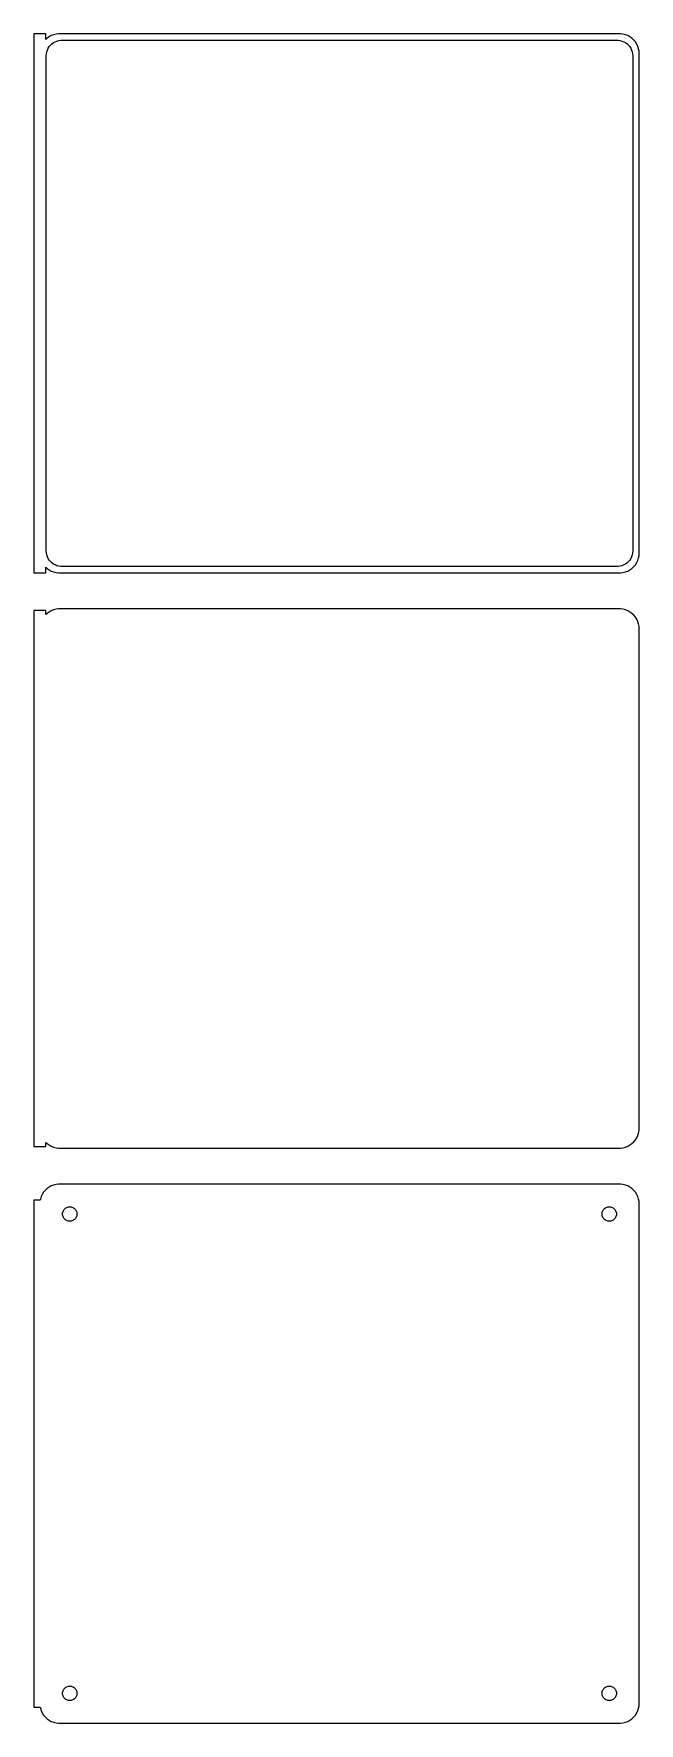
# Model space of a CAD drawing. Header units: metres. Extents: x -76 to 75, y 221 to 643.
import ezdxf

# ---------------------------------------------------------------- set-up
doc = ezdxf.new("R2010")
doc.units = ezdxf.units.M

msp = doc.modelspace()

# ---------------------------------------------------------------- linework, layer by layer
for p, q in [((-73.5, 643.49), (-76.5, 643.49)), ((-76.5, 643.49), (-76.5, 508.51)), ((-73.5, 642.059), (-73.5, 643.49)), ((-72.1289, 643.024), (-72.6791, 642.722)), ((-71.5451, 643.255), (-72.1289, 643.024)), ((-70.9369, 643.411), (-71.5451, 643.255)), ((-70.3139, 643.49), (-70.9369, 643.411)), ((70.3139, 643.49), (-70.3139, 643.49)), ((70.9369, 643.411), (70.3139, 643.49)), ((71.5451, 643.255), (70.9369, 643.411)), ((72.1289, 643.024), (71.5451, 643.255)), ((72.6791, 642.722), (72.1289, 643.024)), ((-73.1871, 642.353), (-73.5, 642.059)), ((-73.3421, 638.485), (-73.251, 638.963)), ((-73.251, 638.963), (-73.1007, 639.426)), ((-72.6791, 642.722), (-73.1871, 642.353)), ((-73.1007, 639.426), (-72.8936, 639.866)), ((-72.8936, 639.866), (-72.633, 640.276)), ((-72.633, 640.276), (-72.323, 640.651)), ((-72.323, 640.651), (-71.9685, 640.984)), ((-71.9685, 640.984), (-71.5751, 641.27)), ((-71.5751, 641.27), (-71.1489, 641.504)), ((-71.1489, 641.504), (-70.6967, 641.683)), ((-70.6967, 641.683), (-70.2256, 641.804)), ((-70.2256, 641.804), (-69.7432, 641.865)), ((-69.7432, 641.865), (69.7432, 641.865)), ((69.7432, 641.865), (70.2256, 641.804)), ((70.2256, 641.804), (70.6967, 641.683)), ((70.6967, 641.683), (71.1489, 641.504)), ((71.1489, 641.504), (71.5751, 641.27)), ((71.5751, 641.27), (71.9685, 640.984)), ((71.9685, 640.984), (72.323, 640.651)), ((72.323, 640.651), (72.633, 640.276)), ((72.633, 640.276), (72.8936, 639.866)), ((73.1871, 642.353), (72.6791, 642.722)), ((72.8936, 639.866), (73.1007, 639.426)), ((73.1007, 639.426), (73.251, 638.963)), ((73.6448, 641.923), (73.1871, 642.353)), ((73.251, 638.963), (73.3421, 638.485)), ((74.0451, 641.439), (73.6448, 641.923)), ((74.3815, 640.909), (74.0451, 641.439)), ((74.6489, 640.341), (74.3815, 640.909)), ((74.8429, 639.743), (74.6489, 640.341)), ((74.9606, 639.127), (74.8429, 639.743)), ((75, 638.5), (74.9606, 639.127)), ((-73.3726, 638), (-73.3421, 638.485)), ((-73.3726, 514), (-73.3726, 638)), ((73.3421, 638.485), (73.3726, 638)), ((73.3726, 638), (73.3726, 514)), ((75, 513.5), (75, 638.5)), ((-73.3421, 513.515), (-73.3726, 514)), ((-73.251, 513.037), (-73.3421, 513.515)), ((-73.1007, 512.574), (-73.251, 513.037)), ((-72.8936, 512.134), (-73.1007, 512.574)), ((-72.633, 511.724), (-72.8936, 512.134)), ((72.8936, 512.134), (72.633, 511.724)), ((73.1007, 512.574), (72.8936, 512.134)), ((73.251, 513.037), (73.1007, 512.574)), ((73.3421, 513.515), (73.251, 513.037)), ((73.3726, 514), (73.3421, 513.515)), ((74.6489, 511.659), (74.8429, 512.257)), ((74.8429, 512.257), (74.9606, 512.873)), ((74.9606, 512.873), (75, 513.5)), ((-76.5, 508.51), (-73.5, 508.51)), ((-73.5, 509.941), (-73.1871, 509.647)), ((-73.5, 508.51), (-73.5, 509.941)), ((-73.1871, 509.647), (-72.6791, 509.278)), ((-72.6791, 509.278), (-72.1289, 508.976)), ((-72.323, 511.349), (-72.633, 511.724)), ((-71.9685, 511.016), (-72.323, 511.349)), ((-72.1289, 508.976), (-71.5451, 508.745)), ((-71.5751, 510.73), (-71.9685, 511.016)), ((-71.1489, 510.496), (-71.5751, 510.73)), ((-71.5451, 508.745), (-70.9369, 508.589)), ((-70.6967, 510.317), (-71.1489, 510.496)), ((-70.9369, 508.589), (-70.3139, 508.51)), ((-70.2256, 510.196), (-70.6967, 510.317)), ((-70.3139, 508.51), (70.3139, 508.51)), ((-69.7432, 510.135), (-70.2256, 510.196)), ((69.7432, 510.135), (-69.7432, 510.135)), ((70.2256, 510.196), (69.7432, 510.135)), ((70.6967, 510.317), (70.2256, 510.196)), ((70.3139, 508.51), (70.9369, 508.589)), ((71.1489, 510.496), (70.6967, 510.317)), ((70.9369, 508.589), (71.5451, 508.745)), ((71.5751, 510.73), (71.1489, 510.496)), ((71.5451, 508.745), (72.1289, 508.976)), ((71.9685, 511.016), (71.5751, 510.73)), ((72.323, 511.349), (71.9685, 511.016)), ((72.1289, 508.976), (72.6791, 509.278)), ((72.633, 511.724), (72.323, 511.349)), ((72.6791, 509.278), (73.1871, 509.647)), ((73.1871, 509.647), (73.6448, 510.077)), ((73.6448, 510.077), (74.0451, 510.561)), ((74.0451, 510.561), (74.3815, 511.091)), ((74.3815, 511.091), (74.6489, 511.659)), ((-71.5451, 499.255), (-72.1289, 499.024)), ((-70.9369, 499.411), (-71.5451, 499.255)), ((-70.3139, 499.49), (-70.9369, 499.411)), ((70.3139, 499.49), (-70.3139, 499.49)), ((70.9369, 499.411), (70.3139, 499.49)), ((71.5451, 499.255), (70.9369, 499.411)), ((72.1289, 499.024), (71.5451, 499.255)), ((-73.5, 499.115), (-76.5, 499.115)), ((-76.5, 499.115), (-76.5, 364.885)), ((-73.5, 498.059), (-73.5, 499.115)), ((-73.1871, 498.353), (-73.5, 498.059)), ((-72.6791, 498.722), (-73.1871, 498.353)), ((-72.1289, 499.024), (-72.6791, 498.722)), ((72.6791, 498.722), (72.1289, 499.024)), ((73.1871, 498.353), (72.6791, 498.722)), ((73.6448, 497.923), (73.1871, 498.353)), ((74.0451, 497.439), (73.6448, 497.923)), ((74.3815, 496.909), (74.0451, 497.439)), ((74.6489, 496.341), (74.3815, 496.909)), ((74.8429, 495.743), (74.6489, 496.341)), ((74.9606, 495.127), (74.8429, 495.743)), ((75, 494.5), (74.9606, 495.127)), ((75, 369.5), (75, 494.5)), ((74.6489, 367.659), (74.8429, 368.257)), ((74.8429, 368.257), (74.9606, 368.873)), ((74.9606, 368.873), (75, 369.5)), ((-76.5, 364.885), (-73.5, 364.885)), ((-73.5, 364.885), (-73.5, 365.941)), ((-73.5, 365.941), (-73.1871, 365.647)), ((-73.1871, 365.647), (-72.6791, 365.278)), ((-72.6791, 365.278), (-72.1289, 364.976)), ((-72.1289, 364.976), (-71.5451, 364.745)), ((-71.5451, 364.745), (-70.9369, 364.589)), ((-70.9369, 364.589), (-70.3139, 364.51)), ((-70.3139, 364.51), (70.3139, 364.51)), ((70.3139, 364.51), (70.9369, 364.589)), ((70.9369, 364.589), (71.5451, 364.745)), ((71.5451, 364.745), (72.1289, 364.976)), ((72.1289, 364.976), (72.6791, 365.278)), ((72.6791, 365.278), (73.1871, 365.647)), ((73.1871, 365.647), (73.6448, 366.077)), ((73.6448, 366.077), (74.0451, 366.561)), ((74.0451, 366.561), (74.3815, 367.091)), ((74.3815, 367.091), (74.6489, 367.659)), ((-70.9369, 355.411), (-71.5451, 355.255)), ((-70.3139, 355.49), (-70.9369, 355.411)), ((70.3139, 355.49), (-70.3139, 355.49)), ((70.9369, 355.411), (70.3139, 355.49)), ((71.5451, 355.255), (70.9369, 355.411)), ((-74.9, 351.444), (-76.5, 351.444)), ((-76.5, 351.444), (-76.5, 224.556)), ((-74.8429, 351.743), (-74.9, 351.444)), ((-74.6489, 352.341), (-74.8429, 351.743)), ((-74.3815, 352.909), (-74.6489, 352.341)), ((-74.0451, 353.439), (-74.3815, 352.909)), ((-73.6448, 353.923), (-74.0451, 353.439)), ((-73.1871, 354.353), (-73.6448, 353.923)), ((-72.6791, 354.722), (-73.1871, 354.353)), ((-72.1289, 355.024), (-72.6791, 354.722)), ((-71.5451, 355.255), (-72.1289, 355.024)), ((72.1289, 355.024), (71.5451, 355.255)), ((72.6791, 354.722), (72.1289, 355.024)), ((73.1871, 354.353), (72.6791, 354.722)), ((73.6448, 353.923), (73.1871, 354.353)), ((74.0451, 353.439), (73.6448, 353.923)), ((74.3815, 352.909), (74.0451, 353.439)), ((74.6489, 352.341), (74.3815, 352.909)), ((74.8429, 351.743), (74.6489, 352.341)), ((74.9606, 351.127), (74.8429, 351.743)), ((75, 350.5), (74.9606, 351.127)), ((-69.3, 348), (-69.2858, 348.226)), ((-69.2858, 347.774), (-69.3, 348)), ((-69.2858, 348.226), (-69.2434, 348.448)), ((-69.2434, 347.552), (-69.2858, 347.774)), ((-69.2434, 348.448), (-69.1736, 348.663)), ((-69.1736, 347.337), (-69.2434, 347.552)), ((-69.1736, 348.663), (-69.0773, 348.867)), ((-69.0773, 347.133), (-69.1736, 347.337)), ((-69.0773, 348.867), (-68.9562, 349.058)), ((-68.9562, 346.942), (-69.0773, 347.133)), ((-68.9562, 349.058), (-68.8121, 349.232)), ((-68.8121, 346.768), (-68.9562, 346.942)), ((-68.8121, 349.232), (-68.6474, 349.387)), ((-68.6474, 349.387), (-68.4645, 349.52)), ((-68.4645, 349.52), (-68.2664, 349.629)), ((-68.2664, 349.629), (-68.0562, 349.712)), ((-68.0562, 349.712), (-67.8373, 349.768)), ((-67.8373, 349.768), (-67.613, 349.796)), ((-67.613, 349.796), (-67.387, 349.796)), ((-67.387, 349.796), (-67.1627, 349.768)), ((-67.1627, 349.768), (-66.9438, 349.712)), ((-66.9438, 349.712), (-66.7336, 349.629)), ((-66.7336, 349.629), (-66.5355, 349.52)), ((-66.5355, 349.52), (-66.3526, 349.387)), ((-66.3526, 349.387), (-66.1879, 349.232)), ((-66.1879, 349.232), (-66.0438, 349.058)), ((-66.0438, 346.942), (-66.1879, 346.768)), ((-66.0438, 349.058), (-65.9226, 348.867)), ((-65.9226, 347.133), (-66.0438, 346.942)), ((-65.9226, 348.867), (-65.8264, 348.663)), ((-65.8264, 347.337), (-65.9226, 347.133)), ((-65.8264, 348.663), (-65.7565, 348.448)), ((-65.7565, 347.552), (-65.8264, 347.337)), ((-65.7565, 348.448), (-65.7142, 348.226)), ((-65.7142, 347.774), (-65.7565, 347.552)), ((-65.7142, 348.226), (-65.7, 348)), ((-65.7, 348), (-65.7142, 347.774)), ((65.7, 348), (65.7142, 348.226)), ((65.7142, 347.774), (65.7, 348)), ((65.7142, 348.226), (65.7565, 348.448)), ((65.7565, 347.552), (65.7142, 347.774)), ((65.7565, 348.448), (65.8264, 348.663)), ((65.8264, 347.337), (65.7565, 347.552)), ((65.8264, 348.663), (65.9226, 348.867)), ((65.9226, 347.133), (65.8264, 347.337)), ((65.9226, 348.867), (66.0438, 349.058)), ((66.0438, 346.942), (65.9226, 347.133)), ((66.0438, 349.058), (66.1879, 349.232)), ((66.1879, 346.768), (66.0438, 346.942)), ((66.1879, 349.232), (66.3526, 349.387)), ((66.3526, 349.387), (66.5355, 349.52)), ((66.5355, 349.52), (66.7336, 349.629)), ((66.7336, 349.629), (66.9438, 349.712)), ((66.9438, 349.712), (67.1627, 349.768)), ((67.1627, 349.768), (67.387, 349.796)), ((67.387, 349.796), (67.613, 349.796)), ((67.613, 349.796), (67.8373, 349.768)), ((67.8373, 349.768), (68.0562, 349.712)), ((68.0562, 349.712), (68.2664, 349.629)), ((68.2664, 349.629), (68.4645, 349.52)), ((68.4645, 349.52), (68.6474, 349.387)), ((68.6474, 349.387), (68.8121, 349.232)), ((68.8121, 349.232), (68.9562, 349.058)), ((68.9562, 346.942), (68.8121, 346.768)), ((68.9562, 349.058), (69.0773, 348.867)), ((69.0773, 347.133), (68.9562, 346.942)), ((69.0773, 348.867), (69.1736, 348.663)), ((69.1736, 347.337), (69.0773, 347.133)), ((69.1736, 348.663), (69.2434, 348.448)), ((69.2434, 347.552), (69.1736, 347.337)), ((69.2434, 348.448), (69.2858, 348.226)), ((69.2858, 347.774), (69.2434, 347.552)), ((69.2858, 348.226), (69.3, 348)), ((69.3, 348), (69.2858, 347.774)), ((75, 225.5), (75, 350.5)), ((-68.6474, 346.613), (-68.8121, 346.768)), ((-68.4645, 346.48), (-68.6474, 346.613)), ((-68.2664, 346.371), (-68.4645, 346.48)), ((-68.0562, 346.288), (-68.2664, 346.371)), ((-67.8373, 346.232), (-68.0562, 346.288)), ((-67.613, 346.204), (-67.8373, 346.232)), ((-67.387, 346.204), (-67.613, 346.204)), ((-67.1627, 346.232), (-67.387, 346.204)), ((-66.9438, 346.288), (-67.1627, 346.232)), ((-66.7336, 346.371), (-66.9438, 346.288)), ((-66.5355, 346.48), (-66.7336, 346.371)), ((-66.3526, 346.613), (-66.5355, 346.48)), ((-66.1879, 346.768), (-66.3526, 346.613)), ((66.3526, 346.613), (66.1879, 346.768)), ((66.5355, 346.48), (66.3526, 346.613)), ((66.7336, 346.371), (66.5355, 346.48)), ((66.9438, 346.288), (66.7336, 346.371)), ((67.1627, 346.232), (66.9438, 346.288)), ((67.387, 346.204), (67.1627, 346.232)), ((67.613, 346.204), (67.387, 346.204)), ((67.8373, 346.232), (67.613, 346.204)), ((68.0562, 346.288), (67.8373, 346.232)), ((68.2664, 346.371), (68.0562, 346.288)), ((68.4645, 346.48), (68.2664, 346.371)), ((68.6474, 346.613), (68.4645, 346.48)), ((68.8121, 346.768), (68.6474, 346.613)), ((-69.2858, 228.226), (-69.2434, 228.448)), ((-69.2434, 228.448), (-69.1736, 228.663)), ((-69.1736, 228.663), (-69.0773, 228.867)), ((-69.0773, 228.867), (-68.9562, 229.058)), ((-68.9562, 229.058), (-68.8121, 229.232)), ((-68.8121, 229.232), (-68.6474, 229.387)), ((-68.6474, 229.387), (-68.4645, 229.52)), ((-68.4645, 229.52), (-68.2664, 229.629)), ((-68.2664, 229.629), (-68.0562, 229.712)), ((-68.0562, 229.712), (-67.8373, 229.768)), ((-67.8373, 229.768), (-67.613, 229.796)), ((-67.613, 229.796), (-67.387, 229.796)), ((-67.387, 229.796), (-67.1627, 229.768)), ((-67.1627, 229.768), (-66.9438, 229.712)), ((-66.9438, 229.712), (-66.7336, 229.629)), ((-66.7336, 229.629), (-66.5355, 229.52)), ((-66.5355, 229.52), (-66.3526, 229.387)), ((-66.3526, 229.387), (-66.1879, 229.232)), ((-66.1879, 229.232), (-66.0438, 229.058)), ((-66.0438, 229.058), (-65.9226, 228.867)), ((-65.9226, 228.867), (-65.8264, 228.663)), ((-65.8264, 228.663), (-65.7565, 228.448)), ((-65.7565, 228.448), (-65.7142, 228.226)), ((65.7142, 228.226), (65.7565, 228.448)), ((65.7565, 228.448), (65.8264, 228.663)), ((65.8264, 228.663), (65.9226, 228.867)), ((65.9226, 228.867), (66.0438, 229.058)), ((66.0438, 229.058), (66.1879, 229.232)), ((66.1879, 229.232), (66.3526, 229.387)), ((66.3526, 229.387), (66.5355, 229.52)), ((66.5355, 229.52), (66.7336, 229.629)), ((66.7336, 229.629), (66.9438, 229.712)), ((66.9438, 229.712), (67.1627, 229.768)), ((67.1627, 229.768), (67.387, 229.796)), ((67.387, 229.796), (67.613, 229.796)), ((67.613, 229.796), (67.8373, 229.768)), ((67.8373, 229.768), (68.0562, 229.712)), ((68.0562, 229.712), (68.2664, 229.629)), ((68.2664, 229.629), (68.4645, 229.52)), ((68.4645, 229.52), (68.6474, 229.387)), ((68.6474, 229.387), (68.8121, 229.232)), ((68.8121, 229.232), (68.9562, 229.058)), ((68.9562, 229.058), (69.0773, 228.867)), ((69.0773, 228.867), (69.1736, 228.663)), ((69.1736, 228.663), (69.2434, 228.448)), ((69.2434, 228.448), (69.2858, 228.226)), ((-76.5, 224.556), (-74.9, 224.556)), ((-74.9, 224.556), (-74.8429, 224.257)), ((-74.8429, 224.257), (-74.6489, 223.659)), ((-69.3, 228), (-69.2858, 228.226)), ((-69.2858, 227.774), (-69.3, 228)), ((-69.2434, 227.552), (-69.2858, 227.774)), ((-69.1736, 227.337), (-69.2434, 227.552)), ((-69.0773, 227.133), (-69.1736, 227.337)), ((-68.9562, 226.942), (-69.0773, 227.133)), ((-68.8121, 226.768), (-68.9562, 226.942)), ((-68.6474, 226.613), (-68.8121, 226.768)), ((-68.4645, 226.48), (-68.6474, 226.613)), ((-68.2664, 226.371), (-68.4645, 226.48)), ((-68.0562, 226.288), (-68.2664, 226.371)), ((-67.8373, 226.232), (-68.0562, 226.288)), ((-67.613, 226.204), (-67.8373, 226.232)), ((-67.387, 226.204), (-67.613, 226.204)), ((-67.1627, 226.232), (-67.387, 226.204)), ((-66.9438, 226.288), (-67.1627, 226.232)), ((-66.7336, 226.371), (-66.9438, 226.288)), ((-66.5355, 226.48), (-66.7336, 226.371)), ((-66.3526, 226.613), (-66.5355, 226.48)), ((-66.1879, 226.768), (-66.3526, 226.613)), ((-66.0438, 226.942), (-66.1879, 226.768)), ((-65.9226, 227.133), (-66.0438, 226.942)), ((-65.8264, 227.337), (-65.9226, 227.133)), ((-65.7565, 227.552), (-65.8264, 227.337)), ((-65.7142, 227.774), (-65.7565, 227.552)), ((-65.7142, 228.226), (-65.7, 228)), ((-65.7, 228), (-65.7142, 227.774)), ((65.7, 228), (65.7142, 228.226)), ((65.7142, 227.774), (65.7, 228)), ((65.7565, 227.552), (65.7142, 227.774)), ((65.8264, 227.337), (65.7565, 227.552)), ((65.9226, 227.133), (65.8264, 227.337)), ((66.0438, 226.942), (65.9226, 227.133)), ((66.1879, 226.768), (66.0438, 226.942)), ((66.3526, 226.613), (66.1879, 226.768)), ((66.5355, 226.48), (66.3526, 226.613)), ((66.7336, 226.371), (66.5355, 226.48)), ((66.9438, 226.288), (66.7336, 226.371)), ((67.1627, 226.232), (66.9438, 226.288)), ((67.387, 226.204), (67.1627, 226.232)), ((67.613, 226.204), (67.387, 226.204)), ((67.8373, 226.232), (67.613, 226.204)), ((68.0562, 226.288), (67.8373, 226.232)), ((68.2664, 226.371), (68.0562, 226.288)), ((68.4645, 226.48), (68.2664, 226.371)), ((68.6474, 226.613), (68.4645, 226.48)), ((68.8121, 226.768), (68.6474, 226.613)), ((68.9562, 226.942), (68.8121, 226.768)), ((69.0773, 227.133), (68.9562, 226.942)), ((69.1736, 227.337), (69.0773, 227.133)), ((69.2434, 227.552), (69.1736, 227.337)), ((69.2858, 227.774), (69.2434, 227.552)), ((69.2858, 228.226), (69.3, 228)), ((69.3, 228), (69.2858, 227.774)), ((74.6489, 223.659), (74.8429, 224.257)), ((74.8429, 224.257), (74.9606, 224.873)), ((74.9606, 224.873), (75, 225.5)), ((-74.6489, 223.659), (-74.3815, 223.091)), ((-74.3815, 223.091), (-74.0451, 222.561)), ((-74.0451, 222.561), (-73.6448, 222.077)), ((-73.6448, 222.077), (-73.1871, 221.647)), ((-73.1871, 221.647), (-72.6791, 221.278)), ((-72.6791, 221.278), (-72.1289, 220.976)), ((-72.1289, 220.976), (-71.5451, 220.745)), ((-71.5451, 220.745), (-70.9369, 220.589)), ((-70.9369, 220.589), (-70.3139, 220.51)), ((-70.3139, 220.51), (70.3139, 220.51)), ((70.3139, 220.51), (70.9369, 220.589)), ((70.9369, 220.589), (71.5451, 220.745)), ((71.5451, 220.745), (72.1289, 220.976)), ((72.1289, 220.976), (72.6791, 221.278)), ((72.6791, 221.278), (73.1871, 221.647)), ((73.1871, 221.647), (73.6448, 222.077)), ((73.6448, 222.077), (74.0451, 222.561)), ((74.0451, 222.561), (74.3815, 223.091)), ((74.3815, 223.091), (74.6489, 223.659))]:
    msp.add_line(p, q)

doc.saveas('drawing.dxf')
